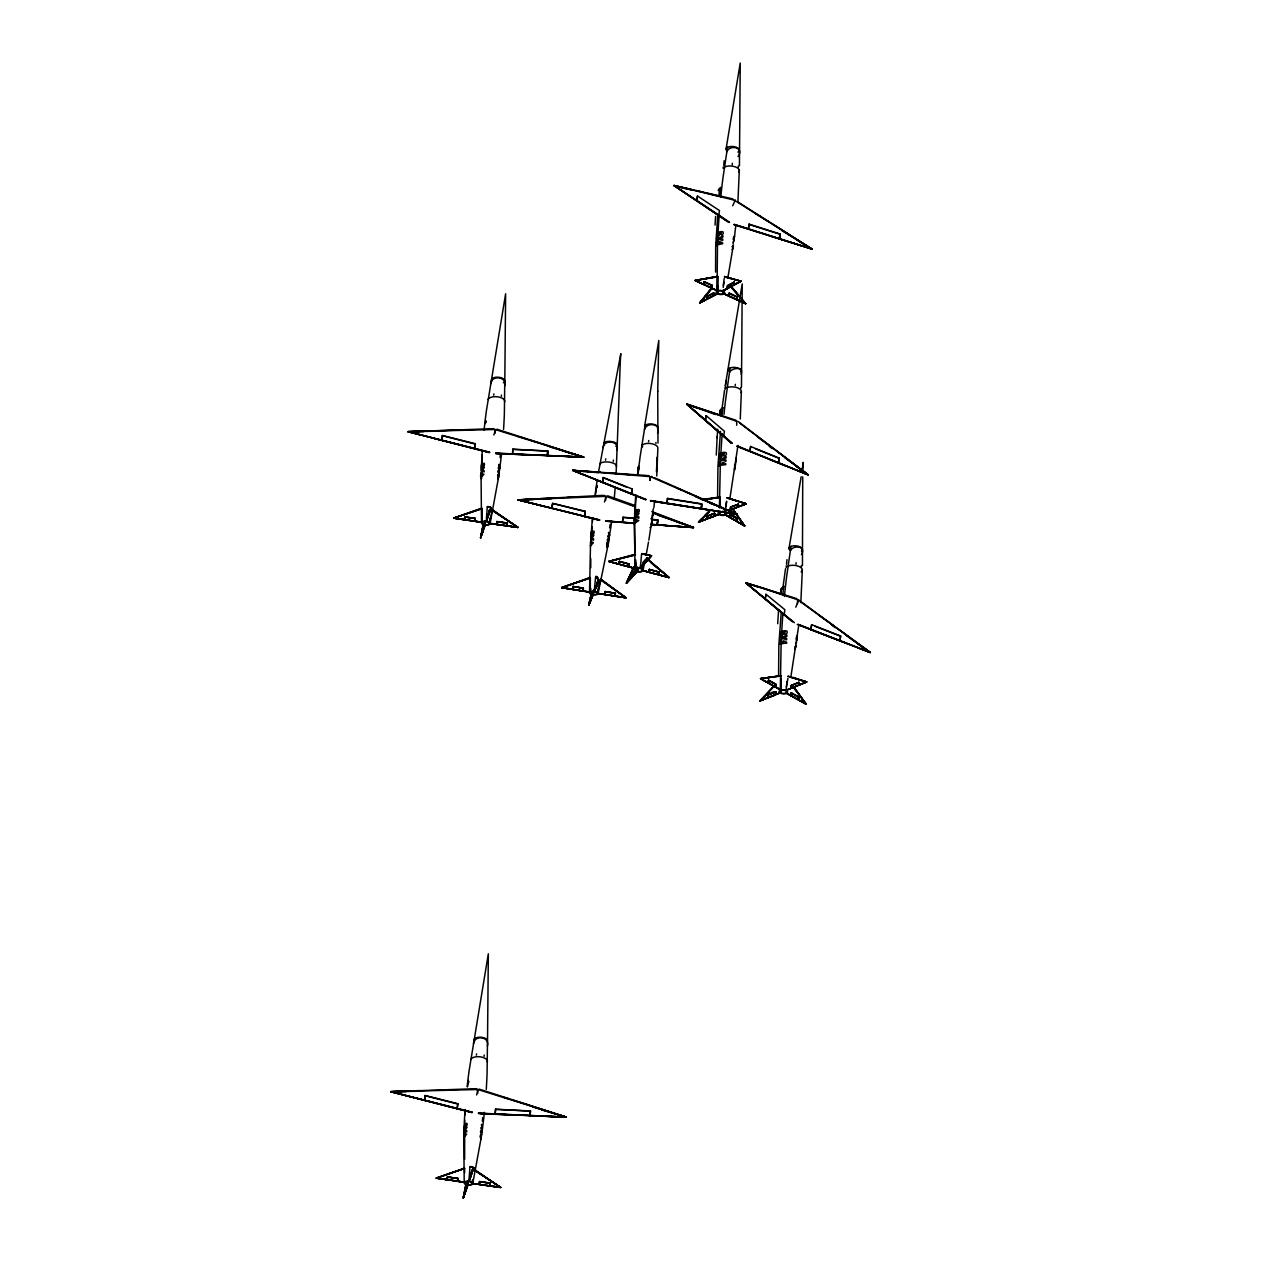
<?xml version="1.0" encoding="UTF-8"?>
<svg xmlns="http://www.w3.org/2000/svg" width="1261" height="1261" viewBox="0 0 1261 1261"><rect width="100%" height="100%" fill="white"/><g stroke="black" fill="none" stroke-linecap="round" stroke-linejoin="round"><path stroke-width="1.5" d="M780.307 690.114L781.111 643.819L786.612 643.031M781.205 675.628L760.572 678.639L780.795 690.051L780.858 677.661M481.481 465.94L481.623 464.489L481.324 469.36L483.042 464.221L482.585 467.405L483.657 466.318M495.179 1113.873L495.573 1109.144L530.487 1111.177M512.486 454.275L512.864 449.137L547.778 451.17M530.046 1115.717L530.44 1110.736M547.731 450.713L547.353 455.694L547.652 452.652M590.258 577.869L561.712 587.626L590.195 592.244L561.712 587.626L590.353 577.664L590.29 592.166L590.164 577.491L561.712 587.626L582.881 591.094M652.473 517.546L652.378 515.213L651.448 525.963L651.401 524.182M657.722 391.083L657.974 443.037M719.416 507.962L720.299 465.325L725.847 464.6L725.721 463.701A4.067 3.641 -13.2 0 1 724.381 463.086A5.217 4.366 -40.2 0 1 724.019 462.771L722.254 462.456A4.177 3.484 -40.2 0 0 723.199 463.528L718.975 464.978L718.833 466.097L720.299 465.325M719.968 506.244L719.984 499.198M652.788 515.56L652.914 513.889A3.815 1.056 88.4 0 0 652.709 513.038L652.788 512.139L652.504 514.898M638.539 466.728L638.255 469.439M657.722 391.509L658.794 340.47L644.623 426.281M471.062 1167.008L469.959 1166.835L469.06 1179.319M797.519 603.609L797.567 599.7L796.132 598.234M637.499 567.292L637.514 571.17L637.971 567.418M481.024 477.446L481.008 478.471L481.119 474.357M484.397 464.805L484.397 463.953A1.939 1.229 -62.1 0 0 484.051 463.276L482.222 463.953L481.418 467.374M590.763 567.655L590.747 558.513M585.277 511.32L584.537 516.474L585.277 511.32L552.696 503.312L551.971 508.435L552.223 505.188M718.218 293.372L699.792 302.876L712.37 287.114M736.692 425.256L736.755 421.347L735.336 419.866M617.26 444.471L620.317 361.229M622.461 522.164L622.997 517.262L634.582 518.129M730.608 286.31L745.645 303.696L723.136 293.482L745.645 303.696L730.876 286.058L745.645 303.696L728.968 296.146M463.733 1137.359L463.717 1138.494L463.827 1134.364M634.251 523.094L636.71 520.84A4.177 2.601 -64.7 0 1 635.985 519.973L637.325 519.926A5.217 3.247 -64.7 0 0 637.577 520.147A4.067 3.121 -51.6 0 0 638.775 520.494L634.787 523.173L634.945 568.837M634.803 522.133L635.843 517.609L638.886 518.192L638.933 516.9L636.837 516.474L639.059 513.479C635.26 511.808 632.47 525.916 634.898 519.138M781.189 679.301L780.89 692.51L760.068 700.832L774.175 685.842M720.173 506.165L720.063 497.007L702.803 499.388M739.324 170.188L737.89 202.233M741.358 391.619L740.27 418.999M802.327 569.956L800.83 602.616M786.628 643L786.486 642.133A4.067 3.625 -16 0 1 785.146 641.534A5.217 4.319 -42 0 1 784.799 641.218L783.049 640.919A4.177 3.452 -42 0 0 783.979 641.991C782.75 641.14 777.06 645.569 781.111 643.819M802.721 476.879L802.437 565.48M716.295 245.69L716.421 244.555L720.157 242.821A4.177 3.263 -49.9 0 1 719.259 241.828L719.259 241.813M617.212 445.18L616.109 473.505M657.06 457.254L656.949 461.116A785.934 647.035 42.5 0 1 656.429 471.803M464.206 1127.712L464.915 1124.024L466.743 1123.283A1.939 1.229 -62.1 0 1 467.106 1123.977L467.09 1124.812A1.844 1.166 -62.1 0 1 466.349 1126.325L465.293 1127.413L465.75 1124.229L464.032 1129.367L464.521 1118.397A785.934 684.723 19 0 1 465.088 1109.554M719.259 241.749L720.929 242.017A5.217 4.082 -49.9 0 0 721.245 242.285A4.067 3.547 -28.5 0 0 722.569 242.821L722.711 243.688L717.509 244.807L717.02 290.944M717.541 243.751L717.651 240.741L719.022 239.401L722.726 240.504L722.789 239.212L720.299 238.439L722.884 237.068L722.931 235.775L719.101 238.093L716.642 237.604L716.579 238.928L717.998 239.164L716.39 242.664M607.171 547.4L608.354 543.16L607.171 547.747M802.942 469.612L803.194 462.361L802.185 469.565M666.99 503.533L667.542 498.41L701.81 503.88L701.305 508.845M701.352 508.609L701.526 505.803M716.264 455.079L717.178 436.511M720.33 464.269L720.472 461.242L721.986 460.013L725.895 461.384L725.958 460.092L723.373 459.13L726.052 457.932L726.115 456.64L722.064 458.705L719.227 457.995L719.148 459.319L720.851 459.682L718.975 463.023L720.472 461.242M781.158 642.763L781.284 639.737L782.782 638.476L786.659 639.816L786.722 638.523L784.153 637.593L786.817 636.364L786.88 635.071L782.86 637.168L780.07 636.506L780.007 637.83L781.662 638.176L779.834 641.534L781.284 639.737M485.233 520.777L485.201 524.623L485.737 520.856M467.941 1180.785L467.894 1184.631L468.446 1180.863M634.582 513.306L635.434 510.264L634.992 513.794L636.49 509.854L638.87 509.444A1.939 1.466 -50.1 0 1 639.295 510.201L639.28 511.052A1.844 1.403 -50.1 0 1 638.397 512.47C636.569 514.677 638.507 506.812 636.238 512.943A1.939 0.82 -72.9 0 1 635.891 513.826L634.835 515.071L634.567 513.842M463.764 1135.483L464.064 1129.005M590.542 544.169L591.74 542.924A4.177 1.939 -74.8 0 1 591.251 542.025L592.213 541.994A5.217 2.427 -74.8 0 0 592.386 542.23A4.067 2.68 -66.7 0 0 593.379 542.561L590.447 546.171L590.637 542.12M637.577 570.997L637.735 567.355M774.033 685.984L760.068 700.832L780.827 692.557L780.606 688.616M481.276 470.479L484.208 467.232L482.427 470.479L484.098 470.637L484.051 471.913C478.912 468.225 480.93 488.07 481.403 468.934M481.403 467.894L481.828 458.389A785.934 684.723 19 0 1 482.269 451.312M463.764 1135.389L464.426 1131.732L466.759 1131.921L466.791 1130.644L465.12 1130.486L466.917 1127.239L463.969 1130.486M481.087 1136.46C481.797 1133.544 479.621 1144.121 481.339 1136.697C477.887 1140.023 482.679 1130.219 482.474 1128.296L481.797 1129.32L482.033 1128.154M635.024 516.19L635.103 514.772M635.245 513.574L635.591 504.116A785.934 647.035 42.5 0 1 636.159 495.258M590.479 545.241L589.533 592.465M795.99 698.562L785.95 692.746L806.142 704.142L793.989 687.261M720.504 431.388L717.935 466.475L717.588 497.496M464.71 1120.162L464.631 1159.3M490.025 523.804A4.319 2.081 4.9 0 0 484.24 521.14A4.319 2.081 4.9 0 0 483.042 524.608A4.319 2.081 4.9 0 0 490.025 523.804L498.647 476.894C496.755 479.874 498.316 469.801 498.205 476.91C499.403 472.481 496.771 484.807 498.678 476.516M656.76 475.996L657.848 448.553A8.433 4.035 4.9 0 0 651.716 443.699A8.433 4.035 4.9 0 0 641.77 445.385M716.39 242.632L717.651 240.741M717.808 237.777L719.022 235.555A1.939 1.229 -62.1 0 0 719.527 234.751C722.411 228.777 720.015 236.721 722.19 234.656A1.844 1.592 -27.2 0 0 723.183 233.348L723.199 232.497A1.939 1.671 -27.2 0 0 722.726 231.661L719.858 231.661L717.619 235.318L718.124 231.961L716.847 234.12L717.162 236.564A2.821 1.261 -72 0 0 717.745 236.453L717.887 236.343M717.95 235.24L718.439 225.656A785.934 551.892 62.3 0 1 719.196 215M482.285 454.969L481.529 479.022M796.006 564.171L796.117 562.705M482.396 532.804L484.287 525.143M483.956 527.886L484.098 525.112M489.631 510.043L487.55 517.798L489.363 509.996M466.806 1185.135L465.025 1192.89L467.169 1185.182M470.747 1166.457L473.726 1167.607L470.243 1177.806L472.055 1170.019L472.008 1172.762M472.055 1170.019L469.013 1181.179M590.952 537.816L593.836 535.279L591.992 538.4L593.616 538.841L593.537 540.165L591.283 539.55L590.574 543.05L591.188 534.412M720.63 458.279L721.986 456.135A1.939 1.371 -55.7 0 0 722.537 455.363L724.224 452.983L723.625 456.041L725.359 455.457A1.844 1.639 -12.4 0 0 726.383 454.228L726.399 453.361A1.939 1.718 -12.4 0 0 725.926 452.494L722.916 452.305L720.504 455.82L720.646 452.683L719.337 454.969L719.842 457.002A2.821 1.545 -67.3 0 0 720.535 456.939L720.835 456.813M720.772 455.741L721.324 446.142A785.934 491.506 69 0 1 722.222 433.689M781.442 636.773L782.782 634.614A1.939 1.356 -56.9 0 0 783.333 633.842L784.988 631.43L784.389 634.504L786.123 633.905A1.844 1.624 -15.1 0 0 787.148 632.644L787.163 631.793A1.939 1.718 -15.1 0 0 786.675 630.926L783.68 630.768L781.205 634.283L781.773 630.941L780.291 633.022L780.685 635.512A2.821 1.497 -68.1 0 0 781.363 635.434L781.521 635.339M781.584 634.236L782.119 624.636A785.934 502.351 67.9 0 1 782.876 613.965M591.078 536.461L592.702 531.953L592.244 535.2L593.316 534.254A1.844 1.198 -65.2 0 0 594.089 532.757L594.12 531.874A1.939 1.261 -65.2 0 0 593.805 531.102L592.008 531.511L591.141 534.995M635.166 571.406C633.164 580.391 638.933 564.108 630.768 575.788L630.658 578.626M634.646 574.054L634.803 571.328M647.35 557.693L647.224 560.53L647.35 557.693L643.22 562.138L643.189 565.023M777.69 623.722L778.604 609.883M788.787 676.195L788.251 676.432M715.05 225.041L715.57 216.419M721.907 416.272L722.884 407.729L719.763 410.582L720.267 413.041M779.597 235.886L779.471 238.959L780.118 234.01L749.144 224.174L748.325 229.25L749.144 224.174M706.743 299.267L706.901 296.445L713.868 293.056L713.553 295.736L713.568 292.915L707.011 296.508L706.759 299.298L707.122 296.556L713.868 293.056M734.154 282.165L734.06 284.954L734.154 282.165L727.408 285.664L727.313 288.564M782.782 594.782L783.743 586.239L780.78 589.139L781.41 591.598M499.671 468.509L498.836 464.379L498.804 465.309A3.815 1.781 81.1 0 1 499.214 466.113L499.293 466.475A4.808 1.229 89.2 0 1 499.34 467.169L499.703 468.209A3.988 1.009 89.2 0 0 499.608 466.775L499.845 467.122M591.157 539.881L592.024 526.909M609.52 535.893L608.59 532.378L608.527 533.34A3.815 1.876 85.2 0 1 608.937 534.112L609 534.459A4.808 1.293 -88.1 0 1 609.047 535.137L609.047 538.951L608.086 535.626L608.637 539.125L607.503 539.125L607.298 540.433L608.748 540.402L608.354 543.381M733.35 237.966L734.532 235.98L734.296 237.919A4.808 0.962 -76.1 0 0 734.044 238.755L733.524 239.732A3.988 0.788 -76.1 0 1 733.918 238.345L733.13 239.038M620.317 361.261L620.806 353.647L598.455 472.449M714.388 516.143L714.498 513.227L706.79 516.222L706.633 519.091M714.766 513.385L706.98 516.332L706.617 518.98L706.885 516.285L714.64 513.306L714.341 516.08L714.498 513.227M730.245 514.535C731.585 524.481 725.028 506.938 737.449 518.76L737.133 521.534L737.449 518.76M739.971 506.276L746.197 503.801L727.061 497.717L746.197 503.801L730.324 509.901L730.482 507.08L738.457 504.242L738.111 506.985L738.363 504.179L730.623 507.158L730.371 509.996L735.589 507.978M737.149 521.502L737.244 518.838L730.103 514.583L729.867 517.309M738.095 506.954L738.268 504.132M768.611 680.183L768.296 683.005L768.516 680.231L775.941 684.376L775.751 687.135L776.067 684.329L768.611 680.183L768.28 683.036M775.641 691.753L775.468 694.575L775.767 691.832L768.185 694.906L767.917 697.68L768.091 694.858C777.044 687.608 779.282 695.568 770.424 696.734M768.422 680.278L775.799 684.439L775.736 687.166M798.733 685.227L798.891 682.359L791.277 685.417L791.167 688.333M791.372 692.888L790.931 695.694L791.372 692.888L798.765 697.049L798.449 699.839L798.765 697.049M798.891 682.359L798.796 685.164L798.985 682.422L791.277 685.417M798.465 699.808L798.56 697.144L791.246 692.951L791.088 695.631M442.059 437.378L441.886 440.436L442.501 435.486L475.098 443.683L474.562 448.522M457.254 1108.529L457.79 1103.69L425.193 1095.494L424.61 1100.459L424.768 1097.385M498.82 475.523L499.167 472.434L497.78 472.087L497.953 470.842L499.057 471.078L498.426 467.484L499.214 472.512M481.529 1135.53L481.875 1132.851M591.346 532.237L591.204 534.223M591.251 533.561L591.425 531.843L591.267 533.119M593.395 590.195L593.237 594.246L593.899 590.274M704.032 281.629L703.67 284.403L704.032 281.629L712.276 285.396L711.992 288.139M703.717 284.434L703.937 281.676L712.15 285.459L711.913 288.296L712.276 285.396M729.236 293.198L728.811 296.004L729.236 293.198L737.417 296.997L737.102 299.803M728.874 295.972L729.11 293.261L737.322 297.044L737.054 299.771L737.417 296.997M464.978 1114.992L465.341 1109.775M635.654 495.384L634.188 524.765L634.866 552.381M485.485 520.825L480.583 537.943L483.073 524.812M486.368 519.311L487.298 506.701L491.033 507.6L486.305 521.171L491.033 507.6L487.928 506.418M467.926 1184.442L468.194 1180.832M591.173 535.279L591.819 525.443A785.934 717.241 22.2 0 1 592.481 518.05M717.761 214.937L715.681 246.131L715.586 272.108M719.432 195.928L720.425 187.369L718.171 190.474M719.668 514.094L698.594 522.101L701.415 519.043M781.253 612.042L778.841 645.001L778.589 676.085M619.356 561.397L619.088 564.187L619.309 561.444L629.097 564.077L628.892 566.82L629.16 563.998L619.356 561.397L619.072 564.219M629.16 563.998L628.813 566.835L635.654 568.648L635.591 559.789M659.14 572.037L658.841 574.906L659.14 572.037L649.368 569.405L649.068 572.289M719.085 194.32L719.369 190.553M721.686 410.708L721.607 408.927L720.22 410.645L720.693 412.962M719.921 414.412L720.22 410.645M720.551 415.09L720.993 409.431M780.906 594.183L781.237 589.202L782.387 587.973M717.083 437.851L717.761 429.197M735.226 385.503L735.336 384.306M464.521 519.721L464.789 516.9L475.271 518.397L475.019 521.187L475.239 518.492L464.773 516.978L464.537 519.737L464.789 516.9M474.987 521.25L475.271 518.397M496.866 521.534L496.613 524.387L496.866 521.534L507.332 523.063L507.08 525.869L507.332 523.063L496.834 521.613L496.598 524.434M447.497 1176.923L447.229 1179.744L447.497 1176.923L457.964 1178.404L457.711 1181.21L457.948 1178.499L447.466 1176.986L447.229 1179.697M507.08 525.9L507.285 523.205L496.802 521.707M457.964 1178.404L457.696 1181.305M479.322 1184.3L479.574 1181.541L490.04 1183.086L489.772 1185.876L490.04 1183.086L479.543 1181.636L479.306 1184.41L479.574 1181.541M489.772 1185.907L489.993 1183.212L479.511 1181.715M590.542 600.898L592.449 594.01M592.26 593.994L592.229 596.879M595.618 588.556L597.619 581.699M597.21 584.521L597.336 581.652M637.893 473.726L638.46 467.468L638.271 473.632M442.501 435.486L441.996 440.215M474.467 448.538L475.098 443.683M425.193 1095.494L424.563 1100.364M489.315 512.754L489.489 510.027L487.455 517.656M512.864 449.137L512.518 454.196M457.16 1108.561L457.79 1103.69M466.98 1185.151L465.104 1192.827M547.369 455.631L547.763 450.949L512.896 449.436M495.195 1114.046L495.573 1109.144M530.345 1112.659L530.061 1115.686L530.455 1110.957L495.605 1109.444M603.389 477.556L602.648 482.474L603.389 477.556L632.202 488.984L631.588 493.808M631.446 493.808L632.202 488.984M635.765 569.058L636.253 563.462M658.872 574.795L659.077 572.1L649.289 569.483L649.084 572.226L649.368 569.405M667.022 503.297L667.542 498.41M697.491 196.007L696.639 200.846L697.491 196.007L719.479 210.555L718.802 215.332L673.989 185.54L731.049 198.481M723.751 165.396L724.145 160.746M713.442 295.799L713.71 292.978M705.466 420.354L705.719 417.296M717.714 291.259L718.203 285.68M701.321 508.687L701.731 504.101L667.416 498.71M723.01 293.703L723.341 289.983M725.973 381.106L725.296 389.066L725.438 387.316M724.697 514.724L725.012 510.989M749.932 451.359L750.579 446.473L779.109 458.074L778.526 462.834L779.109 458.074M780.118 234.01L779.582 238.723M766.042 594.278L765.143 599.085L766.042 594.278L784.878 609.709L784.232 614.359M775.893 691.911L768.28 694.969L767.917 697.601M786.549 564.282L786.959 559.632M780.922 690.461L781.253 686.725M799.08 682.469L791.545 685.574L791.167 688.207L796.274 686.252M811.674 624.668L810.791 629.712L811.674 624.668L840.63 635.985L839.952 640.919L840.63 635.985M651.969 519.437L657.769 519.879L657.233 525.002L657.643 521.818M652.851 514.929L652.867 515.481M727.896 277.546L733.366 245.123L733.035 246.478M482.096 1131.243L481.135 1127.492L481.749 1131.085L480.662 1130.849L480.488 1132.11L481.86 1132.425M592.465 521.534L592.812 517.908M598.549 579.571L594.246 591.314L595.665 576.608C600.551 575.962 597.903 586.728 595.523 588.619M593.269 594.057L593.647 590.227M641.613 553.737L640.336 568.065L651.496 555.817L641.676 553.611L651.496 555.817L640.462 568.033L651.496 555.817L642.133 553.878M637.499 474.64L638.539 466.05M500.065 457.554L500.428 454.086M653.892 507.726L654.617 500.696M735.841 225.152L734.501 236.564M737.953 445.448L729.977 498.048M798.733 625.535L790.946 676.4M583.055 590.952L583.386 588.083L572.935 586.46L572.589 589.439M615.053 596.138L615.352 593.269L604.933 591.567L604.602 594.498L604.902 591.63L615.4 593.159L615.069 596.059L615.4 593.159M730.45 509.917L730.75 507.237L738.457 504.242M791.246 688.254L791.545 685.574M551.987 508.262L552.539 503.47L585.057 511.54M572.888 586.57L583.339 588.225L572.904 586.507L572.589 589.36L572.935 586.46M590.4 592.591L590.842 588.698M604.618 594.357L604.933 591.567M622.493 522.306L622.997 517.262M657.769 519.879L657.249 524.797M734.375 282.259L727.707 285.79L727.392 288.485L722.679 290.96L740.995 281.266L724.634 276.522L740.995 281.266L727.234 288.406L727.55 285.727L734.265 282.212L734.012 285.018M482.364 1128.453L482.049 1127.176A4.808 1.229 89.2 0 0 481.986 1126.483L481.923 1126.136A3.815 1.781 81.1 0 0 481.497 1125.316L481.544 1124.402L482.396 1128.217A3.988 1.009 89.2 0 0 482.317 1126.782L482.285 1127.76M749.98 451.296L750.579 446.473M485.201 423.57L485.911 421.064M467.516 1086.761L468.619 1081.087M721.781 410.361L724.555 390.216M782.75 588.903L785.524 568.743M485.595 420.386L485.942 422.482M468.304 1080.393L468.635 1082.49M594.372 591.346L594.829 587.689M640.777 564.471L640.336 567.986L651.496 555.817L642.637 554.005M651.448 523.11C652.347 517.026 651.795 527.728 651.275 523.283M652.662 513.432L653.245 508.845M498.379 474.877L498.205 476.169L499.009 474.12M499.388 471.22L500.696 461.132A785.934 684.723 19 0 0 501.484 454.102M481.387 1136.602L472.717 1183.811A4.319 2.081 4.9 0 1 465.75 1184.631A4.319 2.081 4.9 0 1 466.948 1181.147A4.319 2.081 4.9 0 1 472.717 1183.811M482.6 1127.271L483.404 1121.139A785.934 684.723 19 0 0 484.366 1112.344M733.965 240.299L734.138 239.07L733.004 243.893M482.317 1120.966L482.758 1117.561M723.262 285.538L724.192 278.476M705.608 420.323L705.861 415.767M723.767 435.912L724.413 431.262L706.255 415.673M597.178 486.005L597.21 487.172M734.501 467.626L735.163 466.554L734.564 470.227M490.797 383.785C491.191 374.627 507.537 376.661 504.778 385.803M473.505 1043.793C474.01 1034.603 490.166 1036.637 487.471 1045.81M786.328 686.772L787.085 681.492M595.523 494.407L596.863 485.406M725.69 506.623L726.462 501.342M801.145 476.768L788.96 548.551M730.135 367.928L725.753 398.697A785.934 491.506 69 0 0 723.987 414.349M648.848 540.134L650.96 526.357M790.978 546.407L786.565 577.191A785.934 502.351 67.9 0 0 784.437 596.343M723.215 287.398L724.035 282.149M725.296 510.8L724.744 514.472L734.722 520.257M609.646 527.87L610.214 524.34M727.518 147.332L722.916 178.195A785.934 551.892 62.3 0 0 720.74 197.378M741.137 374.312C743.848 365.517 730.97 368.322 729.709 372.216M603.136 447.623C603.798 438.891 619.797 441.003 617.086 449.814M786.202 688.601L787.952 678.182M725.595 508.467L726.777 501.531M645.08 425.493L640.131 456.624A785.934 647.035 42.5 0 0 638.224 472.355M725.217 385.787L742.225 283.93L741.468 387.143M646.404 553.674L648.501 542.072M725.485 510.721L724.917 514.551M650.975 526.625L650.045 527.555M638.46 467.468L638.712 469.423M466.144 1182.944L463.276 1197.95L466.712 1188.067M726.1 148.766L740.239 63.05L739.435 165.727M642.921 566.772L642.243 570.508L655.641 574.07M725.674 510.658L724.933 514.409L744.652 525.916L732.783 508.924M643.031 566.662L642.212 570.429L669.039 577.538L647.035 558.56M642.905 570.965L644.875 561.366M492.405 509.728L517.972 527.429L489.315 523.347L490.482 517.782M472.796 1179.65L472.087 1183.448L500.664 1187.436L474.735 1170.366L475.555 1170.05M483.389 524.466L480.583 537.943L482.9 531.291M466.081 1184.473L463.276 1197.95L468.067 1184.473L463.276 1197.95L466.05 1184.867M483.357 524.86L480.583 537.943L485.375 524.45L480.583 537.943L483.625 524.891M489.315 523.347L490.529 517.625M492.216 509.822L517.972 527.429L489.457 523.425L491.806 511.745M591.22 593.773L588.777 605.075L591.015 599.684M643.126 566.552L642.322 570.539M657.548 433.28C661.678 422.671 645.711 422.246 644.481 429.78M732.357 163.252L732.231 164.734M796.779 639.879L796.999 638.854L796.605 641.155M600.835 579.177L625.929 597.761L597.43 593.411L598.943 586.381M598.029 593.805A4.319 1.718 6.4 0 0 592.229 591.377A4.319 1.718 6.4 0 0 591.078 594.215A4.319 1.718 6.4 0 0 598.029 593.805L608.165 544.5M465.892 1186.774L463.276 1197.95L467.894 1184.631M600.63 579.288L625.929 597.761L597.32 593.316L600.236 581.022M591.74 592.449L588.777 605.075L593.411 594.073L588.777 605.075L591.472 593.805M735.746 461.542L736.014 460.517L735.431 465.073L734.422 465.246M591.724 593.852L588.777 605.075L593.237 594.246M719.858 514.047L698.594 522.101L710.274 510.106M607.881 545.193C605.942 548.882 606.683 537.422 608.117 544.642M493.871 434.966L495.557 429.623L497.528 429.276M476.579 1094.974L478.266 1089.63L479.732 1089.078M718.628 190.506L719.527 188.677M471.236 1173.345L472.339 1170.05M469.092 1181.179L473.726 1167.607L469.092 1181.179L473.726 1167.607L469.959 1166.835M604.46 501.988L606.305 496.487L607.802 495.857L634.362 505.298M649.651 480.299L650.818 476.847L652.032 476.406M795.817 607.203L798.733 599.605M732.673 205.748L735.368 199.995M474.845 521.297L482.238 522.29L481.828 508.246L453.645 518.113L467.941 520.289M479.968 509.428L453.645 518.113L482.269 522.259L481.907 508.341L453.645 518.113L482.254 522.322L453.645 518.113L481.812 508.593M464.6 1168.348L436.338 1178.121L464.962 1182.329L436.338 1178.121L464.537 1168.253L436.338 1178.121L450.65 1180.296M736.203 458.011L735.935 459.524M652.504 518.397L650.928 518.76M801.429 554.619C806.756 545.288 792.428 545.178 790.552 550.694M480.914 1136.193L481.718 1134.128M733.224 242.144L734.028 240.11M588.398 578.673L561.712 587.626L590.321 592.087M597.32 593.316L625.929 597.761L600.551 579.493M594.246 591.314L598.865 580.328L595.665 576.608L598.865 580.328L594.309 591.409M608.574 541.978L607.755 543.869L609.047 538.951M734.564 469.376L734.548 467.941M633.605 567.056L626.418 583.165L634.677 574.259M633.7 567.277L626.418 583.165L637.703 571.028L626.418 583.165L633.936 567.151M732.83 248.811L732.058 249.583M738.016 156.663C744.747 146.97 729.394 144.495 727.045 151.619M633.747 568.301L626.418 583.165L637.514 571.17M634.188 524.198L634.787 523.173M481.087 476.327L482.38 474.861A4.177 1.907 -73.3 0 1 481.765 474.041L482.774 473.837A5.217 2.396 -73.3 0 0 482.963 474.01A4.067 2.601 -63.5 0 0 483.972 474.215L481.071 477.367L481.513 522.574M463.796 1136.334L465.088 1134.868A4.177 1.907 -73.3 0 1 464.474 1134.049L465.467 1133.844A5.217 2.396 -73.3 0 0 465.656 1134.033A4.067 2.601 -63.5 0 0 466.665 1134.222L463.78 1137.375L464.221 1182.582M656.004 443.462L655.878 442.469M723.199 167.114L723.199 168.375M480.961 1136.918L481.024 1134.979M642.495 445.669L642.527 446.898M711.819 287.744L699.792 302.876L705.151 300.15M740.822 388.467L740.885 387.616M796.29 643.567L796.463 642.322M712.102 287.871L699.792 302.876L718.139 293.261M712.386 288.012L699.792 302.876L718.029 293.214M482.238 522.29L482.033 516.553M501.389 396.253L501.484 395.04M484.082 1056.261L484.192 1055.047M613.24 461.368L613.382 460.107M628.892 566.741L622.256 565.133M634.992 554.32L608.874 561.444L635.717 568.553L635.434 559.963M634.977 571.375L630.91 575.82L630.721 578.547L630.768 575.788M783.743 586.239L783.207 586.838A9.426 4.587 4.4 0 0 782.845 588.004M795.124 649.147C797.094 641.77 795.533 649.242 795.045 646.562M796.274 637.357L797.393 635.78L797.031 637.703A4.808 1.403 -72.8 0 0 796.7 638.523L796.274 639.374M796.416 638.082L796.495 638.098A3.988 1.166 -72.8 0 0 796.321 638.539M774.317 686.142L760.068 700.832L766.136 698.452M722.884 407.729L722.301 408.312A9.426 4.587 4.4 0 0 721.891 409.478M704.789 515.591L709.171 511.131M769.305 691.58L760.068 700.832L780.685 692.588M710.495 510.232L698.594 522.101L704.789 519.8M709.36 511.651L698.594 522.101L719.684 513.905M738.284 167.256L738.394 166.042M716.311 245.659L717.509 244.807M801.507 566.977L801.334 565.606M715.334 277.262L695.158 280.462L717.541 290.85L695.158 280.462L717.872 276.6L717.651 290.834L695.158 280.462L717.682 276.395L695.158 280.462L701.731 283.567M722.663 290.881L740.995 281.266L724.429 276.711M723.262 293.309L745.645 303.696L730.355 286.436M718.045 293.435L708.95 298.179M722.553 290.834L740.995 281.266L725.296 277.105M786.281 565.842L786.265 567.576M800.562 684.487L806.646 681.933L793.09 677.378M780.685 686.536L780.748 690.051L760.572 678.639L781.268 675.754L760.572 678.639L780.953 689.94M785.808 690.287L806.646 681.933L787.857 676.227M728.606 510.642L746.197 503.801L726.982 497.827M719.984 497.449L703.827 499.498L718.187 497.669M709.171 518.129L714.278 516.175M728.448 510.547L746.197 503.801L727.755 498.284M718.865 215.221L729 222.472M635.512 554.541L608.874 561.444L616.724 563.635M635.308 554.777L608.874 561.444L635.607 568.664L635.386 562.816M635.087 555.013L608.874 561.444L635.654 568.616M733.067 246.478L732.641 248.37L732.546 246.872A1.97 0.804 -68 0 0 732.294 246.494L731.995 246.478M605.832 458.846L605.501 460.155M544.185 506.481L518.145 499.876L602.774 495.368M419.976 434.824L408.075 431.688L491.995 428.724M471.929 1112.517L390.768 1091.695L474.688 1088.732M773.229 676.999L760.572 678.639L780.858 689.988M776.855 676.542L780.464 676.069M702.078 499.75L717.635 497.843M599.432 520.21L518.145 499.876L552.413 498.016M489.378 452.557L408.075 431.688L460.344 430.048M472.087 1112.565L390.768 1091.695L419.409 1090.592M493.934 393.905L493.65 395.134M476.626 1053.912L476.343 1055.142M583.354 474.688L572.825 470.385L647.161 475.507M475.255 1088.59L477.194 1089.141L477.761 1093.303M599.574 520.068L518.145 499.876L605.406 496.361L605.69 500.27M567.056 497.433L580.344 496.944M599.732 519.926L518.145 499.876L551.609 498.757M518.145 499.876L533.766 499.466M489.536 452.368L408.075 431.688L494.659 429.512L495.053 433.295M472.229 1112.375L390.768 1091.695L477.367 1089.52M439.285 1090.134L454.338 1089.835M489.694 452.195L408.075 431.688L439.317 431.183M472.386 1112.202L390.768 1091.695L422.009 1091.191M648.769 440.53L648.548 441.728M408.075 431.688L423.57 431.577M390.768 1091.695L406.278 1091.585M650.219 480.473L649.967 476.626L572.825 470.385L645.664 499.703L572.825 470.385L600.299 472.213M497.985 429.56L583.638 457.112L555.691 456.041M480.677 1089.583L566.347 1117.12L538.4 1116.064M495.746 453.519L583.638 457.112L541.694 443.667M535.941 455.221L496.03 453.534M480.315 1113.605L566.347 1117.12L522.574 1103.123M518.649 1115.244L478.739 1113.542M495.731 453.314L583.638 457.112L495.557 429.623M478.439 1113.321L566.347 1117.12L478.266 1089.63M495.715 453.109L583.638 457.112L549.938 446.93M478.408 1113.116L566.347 1117.12L532.646 1106.937M651.89 511.556L693.44 527.524L665.572 525.632M607.644 521.392L634.094 523.283M652.646 512.991L693.44 527.524L651.464 524.513L693.44 527.524L653.765 512.928M623.029 517.514L634.614 518.366M652 519.642L657.801 520.068M605.769 521.077L634.078 523.157L605.737 520.903M651.417 524.34L693.44 527.524L658.258 515.276M610.797 473.064L616.298 473.553M623.628 474.183L629.129 474.656M646.199 499.451L572.825 470.385L598.187 472.686M783.68 614.422L745.803 582.866L794.887 598.029M572.825 470.385L584.379 471.551M688.38 405.616L686.709 404.103L734.107 419.645M727.376 221.479L673.989 185.54L691.044 189.276M509.57 526.31L517.972 527.429L492.121 510.09M492.279 1186.317L500.664 1187.436L474.908 1169.845M654.459 477.698L737.023 514.299L724.444 512.423M496.739 524.481L503.643 525.459M470.164 1177.679L470.306 1174.937M457.554 1181.321L464.994 1182.235L436.338 1178.121L464.521 1168.6L464.647 1172.509M464.742 517.042L475.208 518.57M489.347 523.22L517.972 527.429L492.026 510.342M447.45 1177.049L457.916 1178.594M493.177 428.535L494.659 429.512M650.44 500.901L737.023 514.299L685.29 491.601M611.632 595.618L625.929 597.761L600.472 579.713M650.818 500.964L709.533 510.122M604.902 591.63L615.352 593.269M650.518 500.712L737.023 514.299L650.818 476.847M650.597 500.507L737.023 514.299L695.552 496.755M487.25 506.827L491.033 507.6L486.415 521.187L491.033 507.6L487.802 506.906M792.239 621.673L745.803 582.866L758.886 586.759M731.459 443.289L686.709 404.103L709.234 411.527M603.956 495.258L605.406 496.361M729.221 222.393L673.989 185.54L733.792 200.01L732.31 198.623M696.214 190.537L703.118 192.224M584.064 516.427L599.274 520.21M704.883 192.665L717.194 195.739M442.327 435.691L474.861 443.951M489.236 452.51L434.131 438.45M425.036 1095.699L457.57 1103.958M729.552 222.283L673.989 185.54L690.933 189.875M648.422 475.46L649.967 476.626M661.19 575.536L669.039 577.538L648.138 559.679M649.226 569.562L659.03 572.163M647.303 560.467L647.476 557.725L643.409 562.185L643.268 564.928M673.989 185.54L685.369 188.63M619.246 561.508L629.018 564.156M564.944 451.643L583.638 457.112M790.442 677.189L806.646 681.933L785.95 690.413L806.646 681.933L790.08 676.984M542.025 1110.011L566.347 1117.12M737.433 201.65L811.8 248.969L769.336 235.775M518.681 436.621L527.508 439.317M531.054 440.404L539.881 443.115M503.155 1097.165L508.451 1098.788M511.982 1099.876L520.809 1102.587M733.902 224.679L811.8 248.969L772.961 224.348M748.861 224.426L779.897 234.199M734.091 224.505L811.8 248.969L734.532 200.326M734.28 224.332L811.8 248.969L781.883 230.621M792.602 621.594L745.803 582.866L797.567 599.7M760.478 587.263L770.865 590.684M772.599 591.267L782.971 594.751M676.794 521.865L693.44 527.524M794.414 622.698L745.803 582.866L756.963 586.696M731.821 443.21L686.709 404.103L736.755 421.347M629.207 504.258L634.456 506.102M710.905 412.111L720.929 415.673M606.305 496.487L634.11 506.386M745.803 582.866L751.209 584.82M732.184 443.131L686.709 404.103L715.428 414.538M800.703 601.497L870.232 652.473L859.561 648.438M739.797 423.176L808.222 474.845L797.724 470.716M686.709 404.103L697.522 408.249M797.22 624.431L870.232 652.473L838.439 629.192M811.28 629.838L846.935 643.599M814.953 626.307L840.378 636.159M798.071 624.51L870.232 652.473L798.229 600.047M798.308 624.368L870.232 652.473L846.415 635.591M736.928 446.331L808.222 474.845L775.452 450.145M603.121 477.73L626.449 487.061M769.068 459.24L785.272 465.75M595.822 479.716L631.052 493.855M755.591 448.853L778.841 458.247M737.165 446.189L808.222 474.845L738.032 421.41M737.417 446.031L808.222 474.845L784.783 457.727M709.864 503.123L715.302 505.362M718.928 506.843L737.023 514.299M676.605 487.881L681.823 490.119M728.984 293.324L737.244 297.092M706.381 285.727L711.803 288.233M703.859 281.723L712.039 285.522M800.199 700.895L806.142 704.142L792.964 685.905M791.104 692.998L798.56 697.144M738.836 522.621L744.652 525.916L732.877 509.081M729.961 514.646L737.244 518.838M798.355 240.93L811.8 248.969M754.141 212.715L769.825 222.409M476.359 1171.422L500.664 1187.436L472.118 1183.448L472.828 1179.524L472.166 1183.433L500.664 1187.436L474.814 1170.098M857.354 643.583L870.232 652.473M832.134 625.472L835.302 627.726M795.533 465.829L808.222 474.845M819.524 615.667L833.915 625.945M769.163 446.331L772.284 448.601M758.318 437.535L772.489 447.954M650.802 562.579L669.039 577.538L642.259 570.382A3.436 1.639 4.9 0 0 637.625 568.285A3.436 1.639 4.9 0 0 636.837 571.075A3.436 1.639 4.9 0 0 642.322 570.35L669.039 577.538L647.949 559.884M731.648 443.273L693.298 409.935M793.516 687.655L806.142 704.142L785.761 692.825L806.142 704.142L792.665 686.031M734.564 512.329L744.652 525.916L724.728 514.409L744.652 525.916L732.594 509.192M596.343 576.261L598.14 578.894M609.583 534.932L609.347 534.648A3.988 1.072 -88.1 0 1 609.41 536.051L610.671 528.422A785.934 717.241 22.2 0 0 611.664 521.092M717.399 285.648L717.556 290.865L717.525 276.789M504.81 380.554L505.629 293.75L486.383 410.85A785.934 684.723 19 0 0 484.082 430.143M487.518 1040.561L488.338 953.757L469.092 1070.857A785.934 684.723 19 0 0 467.153 1086.651M590.227 585.136L590.274 592.197M780.795 688.711L780.795 692.415M504.763 381.389L504.384 413.45A785.934 684.723 19 0 1 503.565 429.402M727.266 151.257A6.746 3.231 4.9 0 1 728.338 146.985A6.746 3.231 4.9 0 1 737.417 147.726A6.746 3.231 4.9 0 1 737.937 152.124M724.46 167.051A8.433 4.035 4.9 0 1 735.384 166.893A8.433 4.035 4.9 0 1 738.631 172.205M789.827 550.237A6.746 3.231 4.9 0 1 795.754 545.808A6.746 3.231 4.9 0 1 801.46 551.073M788.046 566.063A8.433 4.035 4.9 0 1 799.111 566.504A8.433 4.035 4.9 0 1 801.145 571.895M474.546 1041.176A6.746 3.231 4.9 0 1 480.157 1037.172A6.746 3.231 4.9 0 1 487.471 1041.397L487.077 1073.458A785.934 684.723 19 0 1 486.273 1089.409M470.779 1059.539A8.433 4.035 4.9 0 1 480.425 1056.844A8.433 4.035 4.9 0 1 487.361 1061.951M645.065 427.968A6.746 3.231 4.9 0 1 651.306 423.917A6.746 3.231 4.9 0 1 657.485 428.819M491.853 381.169A6.746 3.231 4.9 0 1 499.214 377.307A6.746 3.231 4.9 0 1 503.328 382.824M488.086 399.532A8.433 4.035 4.9 0 1 497.717 396.821A8.433 4.035 4.9 0 1 504.668 401.944M484.397 464.537A1.939 1.229 -62.1 0 1 483.625 466.129M728.164 370.907A6.746 3.231 4.9 0 1 734.942 367.377A6.746 3.231 4.9 0 1 741.153 371.979M727.219 387.568A8.433 4.035 4.9 0 1 737.401 387.773A8.433 4.035 4.9 0 1 740.995 392.628M726.163 512.644A4.319 2.081 4.9 0 1 724.381 515.339A4.319 2.081 4.9 0 1 718.549 514.094A4.319 2.081 4.9 0 1 720.33 511.399M722.506 511.288A4.319 2.081 4.9 0 1 725.501 512.155M604.334 444.502A6.746 2.664 6.4 0 1 611.632 441.571A6.746 2.664 6.4 0 1 615.809 446.315M599.921 464.016A8.433 3.342 6.4 0 1 609.504 462.141A8.433 3.342 6.4 0 1 616.487 466.633M594.956 495.967A785.934 717.241 22.2 0 1 597.304 479.479M615.163 487.912A785.934 717.241 22.2 0 1 614.186 498.993M583.339 588.225L583.023 591.031L583.354 588.162M718.203 293.624A3.436 1.639 4.9 0 0 723.735 292.978A3.436 1.639 4.9 0 0 719.148 290.865A3.436 1.639 4.9 0 0 718.203 293.624M717.635 293.908A4.319 2.081 4.9 0 0 724.618 293.104A4.319 2.081 4.9 0 0 718.833 290.44A4.319 2.081 4.9 0 0 717.635 293.908M780.874 692.793A3.436 1.639 4.9 0 0 786.612 692.462A3.436 1.639 4.9 0 0 782.466 690.145A3.436 1.639 4.9 0 0 780.874 692.793M780.244 693.046A4.319 2.081 4.9 0 0 787.463 692.636A4.319 2.081 4.9 0 0 782.246 689.704A4.319 2.081 4.9 0 0 780.244 693.046M466.302 1184.331A3.436 1.639 4.9 0 0 471.85 1183.685A3.436 1.639 4.9 0 0 467.264 1181.573A3.436 1.639 4.9 0 0 466.302 1184.331M636.285 571.375A4.319 2.081 4.9 0 0 643.189 570.461A4.319 2.081 4.9 0 0 637.278 567.876A4.319 2.081 4.9 0 0 636.285 571.375M483.609 524.324A3.436 1.639 4.9 0 0 489.142 523.678A3.436 1.639 4.9 0 0 484.555 521.565A3.436 1.639 4.9 0 0 483.609 524.324M719.858 514.33A3.436 1.639 4.9 0 0 725.627 514.062A3.436 1.639 4.9 0 0 721.576 511.698A3.436 1.639 4.9 0 0 719.858 514.33M591.63 593.994A3.436 1.356 6.4 0 0 597.147 593.663A3.436 1.356 6.4 0 0 592.544 591.74A3.436 1.356 6.4 0 0 591.63 593.994"/></g></svg>
